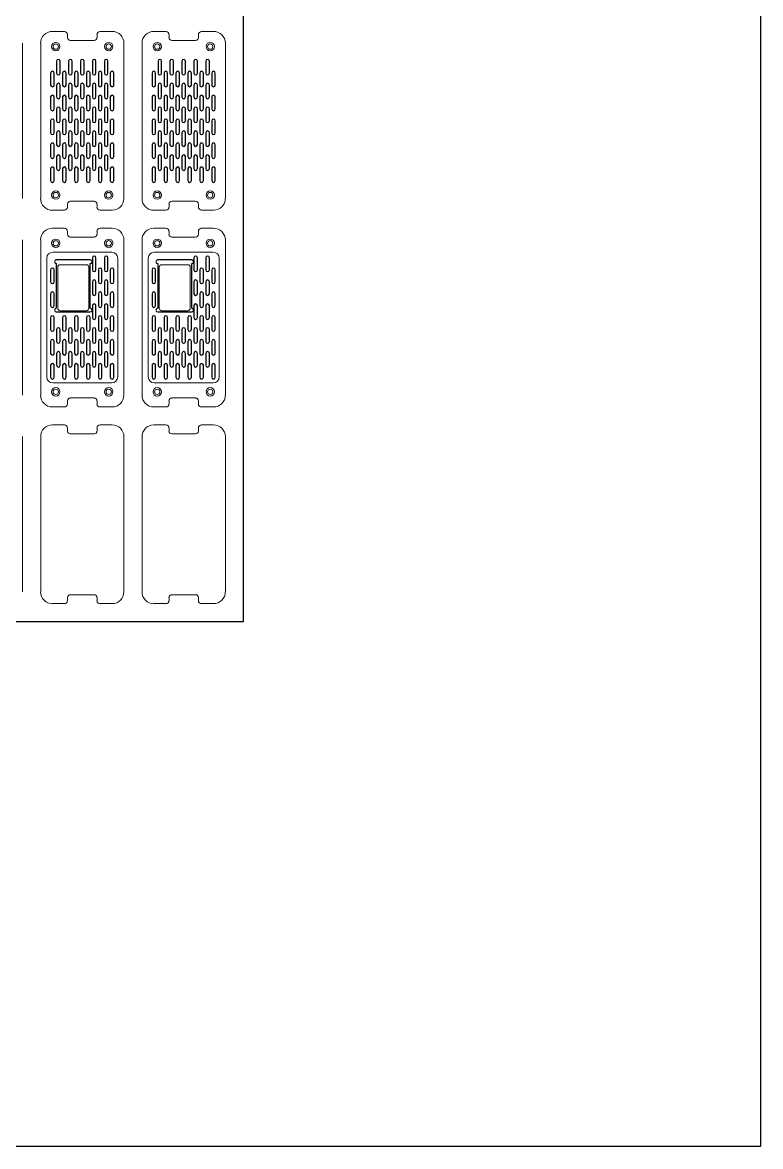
# Model space of a CAD drawing. Header units: millimetres. Extents: x -5 to 21766, y 503 to 12067.
# Drawn here: x 1597 to 2834, y 503 to 2385 of the extents above; entities that cross this region are included whole.
import ezdxf

# ---------------------------------------------------------------- set-up
doc = ezdxf.new("R2010")
doc.units = ezdxf.units.MM
for name, color, linetype in [('CUT THROUGH- Inside Line', 5, 'Continuous'), ('CUT THROUGH- Outside Line', 3, 'Continuous'), ('FILL- 12mm Deep', 4, 'Continuous'), ('FILL- 16mm Deep', 241, 'Continuous'), ('HOLE 14mm Deep', 6, 'Continuous'), ('HOLE- 1mm Deep', 54, 'Continuous'), ('PANEL', 40, 'Continuous')]:
    doc.layers.add(name, color=color, linetype=linetype)

msp = doc.modelspace()

# ---------------------------------------------------------------- linework, layer by layer
msp.add_lwpolyline([(-5.4, 4056.8), (2834.3, 4056.8), (2834.3, 502.6), (-5.4, 502.6)], close=True)
at = {"layer": 'CUT THROUGH- Inside Line', "linetype": 'Continuous', "lineweight": 15}
for p, q in [((1660.5, 1979.6), (1704.5, 1979.6)), ((1830.5, 1979.6), (1874.5, 1979.6)), ((1656.5, 1906.6), (1656.5, 1975.6)), ((1708.5, 1975.6), (1708.5, 1906.6)), ((1826.5, 1906.6), (1826.5, 1975.6)), ((1878.5, 1975.6), (1878.5, 1906.6)), ((1704.5, 1902.6), (1660.5, 1902.6)), ((1874.5, 1902.6), (1830.5, 1902.6))]:
    msp.add_line(p, q, dxfattribs=at)
at = {"layer": 'CUT THROUGH- Inside Line'}
for points in [[(1654.5, 2300.6, 1), (1660.5, 2300.6), (1660.5, 2320.6, 1), (1654.5, 2320.6)], [(1674.5, 2300.6, 1), (1680.5, 2300.6), (1680.5, 2320.6, 1), (1674.5, 2320.6)], [(1694.5, 2300.6, 1), (1700.5, 2300.6), (1700.5, 2320.6, 1), (1694.5, 2320.6)], [(1714.5, 2300.6, 1), (1720.5, 2300.6), (1720.5, 2320.6, 1), (1714.5, 2320.6)], [(1734.5, 2300.6, 1), (1740.5, 2300.6), (1740.5, 2320.6, 1), (1734.5, 2320.6)], [(1824.5, 2300.6, 1), (1830.5, 2300.6), (1830.5, 2320.6, 1), (1824.5, 2320.6)], [(1844.5, 2300.6, 1), (1850.5, 2300.6), (1850.5, 2320.6, 1), (1844.5, 2320.6)], [(1864.5, 2300.6, 1), (1870.5, 2300.6), (1870.5, 2320.6, 1), (1864.5, 2320.6)], [(1884.5, 2300.6, 1), (1890.5, 2300.6), (1890.5, 2320.6, 1), (1884.5, 2320.6)], [(1904.5, 2300.6, 1), (1910.5, 2300.6), (1910.5, 2320.6, 1), (1904.5, 2320.6)], [(1644.5, 2280.6, 1), (1650.5, 2280.6), (1650.5, 2300.6, 1), (1644.5, 2300.6)], [(1664.5, 2280.6, 1), (1670.5, 2280.6), (1670.5, 2300.6, 1), (1664.5, 2300.6)], [(1684.5, 2280.6, 1), (1690.5, 2280.6), (1690.5, 2300.6, 1), (1684.5, 2300.6)], [(1704.5, 2280.6, 1), (1710.5, 2280.6), (1710.5, 2300.6, 1), (1704.5, 2300.6)], [(1724.5, 2280.6, 1), (1730.5, 2280.6), (1730.5, 2300.6, 1), (1724.5, 2300.6)], [(1744.5, 2280.6, 1), (1750.5, 2280.6), (1750.5, 2300.6, 1), (1744.5, 2300.6)], [(1814.5, 2280.6, 1), (1820.5, 2280.6), (1820.5, 2300.6, 1), (1814.5, 2300.6)], [(1834.5, 2280.6, 1), (1840.5, 2280.6), (1840.5, 2300.6, 1), (1834.5, 2300.6)], [(1854.5, 2280.6, 1), (1860.5, 2280.6), (1860.5, 2300.6, 1), (1854.5, 2300.6)], [(1874.5, 2280.6, 1), (1880.5, 2280.6), (1880.5, 2300.6, 1), (1874.5, 2300.6)], [(1894.5, 2280.6, 1), (1900.5, 2280.6), (1900.5, 2300.6, 1), (1894.5, 2300.6)], [(1914.5, 2280.6, 1), (1920.5, 2280.6), (1920.5, 2300.6, 1), (1914.5, 2300.6)], [(1654.5, 2260.6, 1), (1660.5, 2260.6), (1660.5, 2280.6, 1), (1654.5, 2280.6)], [(1674.5, 2260.6, 1), (1680.5, 2260.6), (1680.5, 2280.6, 1), (1674.5, 2280.6)], [(1694.5, 2260.6, 1), (1700.5, 2260.6), (1700.5, 2280.6, 1), (1694.5, 2280.6)], [(1714.5, 2260.6, 1), (1720.5, 2260.6), (1720.5, 2280.6, 1), (1714.5, 2280.6)], [(1734.5, 2260.6, 1), (1740.5, 2260.6), (1740.5, 2280.6, 1), (1734.5, 2280.6)], [(1824.5, 2260.6, 1), (1830.5, 2260.6), (1830.5, 2280.6, 1), (1824.5, 2280.6)], [(1844.5, 2260.6, 1), (1850.5, 2260.6), (1850.5, 2280.6, 1), (1844.5, 2280.6)], [(1864.5, 2260.6, 1), (1870.5, 2260.6), (1870.5, 2280.6, 1), (1864.5, 2280.6)], [(1884.5, 2260.6, 1), (1890.5, 2260.6), (1890.5, 2280.6, 1), (1884.5, 2280.6)], [(1904.5, 2260.6, 1), (1910.5, 2260.6), (1910.5, 2280.6, 1), (1904.5, 2280.6)], [(1644.5, 2240.6, 1), (1650.5, 2240.6), (1650.5, 2260.6, 1), (1644.5, 2260.6)], [(1664.5, 2240.6, 1), (1670.5, 2240.6), (1670.5, 2260.6, 1), (1664.5, 2260.6)], [(1684.5, 2240.6, 1), (1690.5, 2240.6), (1690.5, 2260.6, 1), (1684.5, 2260.6)], [(1704.5, 2240.6, 1), (1710.5, 2240.6), (1710.5, 2260.6, 1), (1704.5, 2260.6)], [(1724.5, 2240.6, 1), (1730.5, 2240.6), (1730.5, 2260.6, 1), (1724.5, 2260.6)], [(1744.5, 2240.6, 1), (1750.5, 2240.6), (1750.5, 2260.6, 1), (1744.5, 2260.6)], [(1814.5, 2240.6, 1), (1820.5, 2240.6), (1820.5, 2260.6, 1), (1814.5, 2260.6)], [(1834.5, 2240.6, 1), (1840.5, 2240.6), (1840.5, 2260.6, 1), (1834.5, 2260.6)], [(1854.5, 2240.6, 1), (1860.5, 2240.6), (1860.5, 2260.6, 1), (1854.5, 2260.6)], [(1874.5, 2240.6, 1), (1880.5, 2240.6), (1880.5, 2260.6, 1), (1874.5, 2260.6)], [(1894.5, 2240.6, 1), (1900.5, 2240.6), (1900.5, 2260.6, 1), (1894.5, 2260.6)], [(1914.5, 2240.6, 1), (1920.5, 2240.6), (1920.5, 2260.6, 1), (1914.5, 2260.6)], [(1654.5, 2220.6, 1), (1660.5, 2220.6), (1660.5, 2240.6, 1), (1654.5, 2240.6)], [(1674.5, 2220.6, 1), (1680.5, 2220.6), (1680.5, 2240.6, 1), (1674.5, 2240.6)], [(1694.5, 2220.6, 1), (1700.5, 2220.6), (1700.5, 2240.6, 1), (1694.5, 2240.6)], [(1714.5, 2220.6, 1), (1720.5, 2220.6), (1720.5, 2240.6, 1), (1714.5, 2240.6)], [(1734.5, 2220.6, 1), (1740.5, 2220.6), (1740.5, 2240.6, 1), (1734.5, 2240.6)], [(1824.5, 2220.6, 1), (1830.5, 2220.6), (1830.5, 2240.6, 1), (1824.5, 2240.6)], [(1844.5, 2220.6, 1), (1850.5, 2220.6), (1850.5, 2240.6, 1), (1844.5, 2240.6)], [(1864.5, 2220.6, 1), (1870.5, 2220.6), (1870.5, 2240.6, 1), (1864.5, 2240.6)], [(1884.5, 2220.6, 1), (1890.5, 2220.6), (1890.5, 2240.6, 1), (1884.5, 2240.6)], [(1904.5, 2220.6, 1), (1910.5, 2220.6), (1910.5, 2240.6, 1), (1904.5, 2240.6)], [(1644.5, 2200.6, 1), (1650.5, 2200.6), (1650.5, 2220.6, 1), (1644.5, 2220.6)], [(1664.5, 2200.6, 1), (1670.5, 2200.6), (1670.5, 2220.6, 1), (1664.5, 2220.6)], [(1684.5, 2200.6, 1), (1690.5, 2200.6), (1690.5, 2220.6, 1), (1684.5, 2220.6)], [(1704.5, 2200.6, 1), (1710.5, 2200.6), (1710.5, 2220.6, 1), (1704.5, 2220.6)], [(1724.5, 2200.6, 1), (1730.5, 2200.6), (1730.5, 2220.6, 1), (1724.5, 2220.6)], [(1744.5, 2200.6, 1), (1750.5, 2200.6), (1750.5, 2220.6, 1), (1744.5, 2220.6)], [(1814.5, 2200.6, 1), (1820.5, 2200.6), (1820.5, 2220.6, 1), (1814.5, 2220.6)], [(1834.5, 2200.6, 1), (1840.5, 2200.6), (1840.5, 2220.6, 1), (1834.5, 2220.6)], [(1854.5, 2200.6, 1), (1860.5, 2200.6), (1860.5, 2220.6, 1), (1854.5, 2220.6)], [(1874.5, 2200.6, 1), (1880.5, 2200.6), (1880.5, 2220.6, 1), (1874.5, 2220.6)], [(1894.5, 2200.6, 1), (1900.5, 2200.6), (1900.5, 2220.6, 1), (1894.5, 2220.6)], [(1914.5, 2200.6, 1), (1920.5, 2200.6), (1920.5, 2220.6, 1), (1914.5, 2220.6)], [(1654.5, 2180.6, 1), (1660.5, 2180.6), (1660.5, 2200.6, 1), (1654.5, 2200.6)], [(1674.5, 2180.6, 1), (1680.5, 2180.6), (1680.5, 2200.6, 1), (1674.5, 2200.6)], [(1694.5, 2180.6, 1), (1700.5, 2180.6), (1700.5, 2200.6, 1), (1694.5, 2200.6)], [(1714.5, 2180.6, 1), (1720.5, 2180.6), (1720.5, 2200.6, 1), (1714.5, 2200.6)], [(1734.5, 2180.6, 1), (1740.5, 2180.6), (1740.5, 2200.6, 1), (1734.5, 2200.6)], [(1824.5, 2180.6, 1), (1830.5, 2180.6), (1830.5, 2200.6, 1), (1824.5, 2200.6)], [(1844.5, 2180.6, 1), (1850.5, 2180.6), (1850.5, 2200.6, 1), (1844.5, 2200.6)], [(1864.5, 2180.6, 1), (1870.5, 2180.6), (1870.5, 2200.6, 1), (1864.5, 2200.6)], [(1884.5, 2180.6, 1), (1890.5, 2180.6), (1890.5, 2200.6, 1), (1884.5, 2200.6)], [(1904.5, 2180.6, 1), (1910.5, 2180.6), (1910.5, 2200.6, 1), (1904.5, 2200.6)], [(1644.5, 2160.6, 1), (1650.5, 2160.6), (1650.5, 2180.6, 1), (1644.5, 2180.6)], [(1664.5, 2160.6, 1), (1670.5, 2160.6), (1670.5, 2180.6, 1), (1664.5, 2180.6)], [(1684.5, 2160.6, 1), (1690.5, 2160.6), (1690.5, 2180.6, 1), (1684.5, 2180.6)], [(1704.5, 2160.6, 1), (1710.5, 2160.6), (1710.5, 2180.6, 1), (1704.5, 2180.6)], [(1724.5, 2160.6, 1), (1730.5, 2160.6), (1730.5, 2180.6, 1), (1724.5, 2180.6)], [(1744.5, 2160.6, 1), (1750.5, 2160.6), (1750.5, 2180.6, 1), (1744.5, 2180.6)], [(1814.5, 2160.6, 1), (1820.5, 2160.6), (1820.5, 2180.6, 1), (1814.5, 2180.6)], [(1834.5, 2160.6, 1), (1840.5, 2160.6), (1840.5, 2180.6, 1), (1834.5, 2180.6)], [(1854.5, 2160.6, 1), (1860.5, 2160.6), (1860.5, 2180.6, 1), (1854.5, 2180.6)], [(1874.5, 2160.6, 1), (1880.5, 2160.6), (1880.5, 2180.6, 1), (1874.5, 2180.6)], [(1894.5, 2160.6, 1), (1900.5, 2160.6), (1900.5, 2180.6, 1), (1894.5, 2180.6)], [(1914.5, 2160.6, 1), (1920.5, 2160.6), (1920.5, 2180.6, 1), (1914.5, 2180.6)], [(1654.5, 2140.6, 1), (1660.5, 2140.6), (1660.5, 2160.6, 1), (1654.5, 2160.6)], [(1674.5, 2140.6, 1), (1680.5, 2140.6), (1680.5, 2160.6, 1), (1674.5, 2160.6)], [(1694.5, 2140.6, 1), (1700.5, 2140.6), (1700.5, 2160.6, 1), (1694.5, 2160.6)], [(1714.5, 2140.6, 1), (1720.5, 2140.6), (1720.5, 2160.6, 1), (1714.5, 2160.6)], [(1734.5, 2140.6, 1), (1740.5, 2140.6), (1740.5, 2160.6, 1), (1734.5, 2160.6)], [(1824.5, 2140.6, 1), (1830.5, 2140.6), (1830.5, 2160.6, 1), (1824.5, 2160.6)], [(1844.5, 2140.6, 1), (1850.5, 2140.6), (1850.5, 2160.6, 1), (1844.5, 2160.6)], [(1864.5, 2140.6, 1), (1870.5, 2140.6), (1870.5, 2160.6, 1), (1864.5, 2160.6)], [(1884.5, 2140.6, 1), (1890.5, 2140.6), (1890.5, 2160.6, 1), (1884.5, 2160.6)], [(1904.5, 2140.6, 1), (1910.5, 2140.6), (1910.5, 2160.6, 1), (1904.5, 2160.6)], [(1644.5, 2120.6, 1), (1650.5, 2120.6), (1650.5, 2140.6, 1), (1644.5, 2140.6)], [(1664.5, 2120.6, 1), (1670.5, 2120.6), (1670.5, 2140.6, 1), (1664.5, 2140.6)], [(1684.5, 2120.6, 1), (1690.5, 2120.6), (1690.5, 2140.6, 1), (1684.5, 2140.6)], [(1704.5, 2120.6, 1), (1710.5, 2120.6), (1710.5, 2140.6, 1), (1704.5, 2140.6)], [(1724.5, 2120.6, 1), (1730.5, 2120.6), (1730.5, 2140.6, 1), (1724.5, 2140.6)], [(1744.5, 2120.6, 1), (1750.5, 2120.6), (1750.5, 2140.6, 1), (1744.5, 2140.6)], [(1814.5, 2120.6, 1), (1820.5, 2120.6), (1820.5, 2140.6, 1), (1814.5, 2140.6)], [(1834.5, 2120.6, 1), (1840.5, 2120.6), (1840.5, 2140.6, 1), (1834.5, 2140.6)], [(1854.5, 2120.6, 1), (1860.5, 2120.6), (1860.5, 2140.6, 1), (1854.5, 2140.6)], [(1874.5, 2120.6, 1), (1880.5, 2120.6), (1880.5, 2140.6, 1), (1874.5, 2140.6)], [(1894.5, 2120.6, 1), (1900.5, 2120.6), (1900.5, 2140.6, 1), (1894.5, 2140.6)], [(1914.5, 2120.6, 1), (1920.5, 2120.6), (1920.5, 2140.6, 1), (1914.5, 2140.6)], [(1714.5, 1971.1, 1), (1720.5, 1971.1), (1720.5, 1991.1, 1), (1714.5, 1991.1)], [(1734.5, 1971.1, 1), (1740.5, 1971.1), (1740.5, 1991.1, 1), (1734.5, 1991.1)], [(1884.5, 1971.1, 1), (1890.5, 1971.1), (1890.5, 1991.1, 1), (1884.5, 1991.1)], [(1904.5, 1971.1, 1), (1910.5, 1971.1), (1910.5, 1991.1, 1), (1904.5, 1991.1)], [(1644.5, 1951.1, 1), (1650.5, 1951.1), (1650.5, 1971.1, 1), (1644.5, 1971.1)], [(1724.5, 1951.1, 1), (1730.5, 1951.1), (1730.5, 1971.1, 1), (1724.5, 1971.1)], [(1744.5, 1951.1, 1), (1750.5, 1951.1), (1750.5, 1971.1, 1), (1744.5, 1971.1)], [(1814.5, 1951.1, 1), (1820.5, 1951.1), (1820.5, 1971.1, 1), (1814.5, 1971.1)], [(1894.5, 1951.1, 1), (1900.5, 1951.1), (1900.5, 1971.1, 1), (1894.5, 1971.1)], [(1914.5, 1951.1, 1), (1920.5, 1951.1), (1920.5, 1971.1, 1), (1914.5, 1971.1)], [(1714.5, 1931.1, 1), (1720.5, 1931.1), (1720.5, 1951.1, 1), (1714.5, 1951.1)], [(1734.5, 1931.1, 1), (1740.5, 1931.1), (1740.5, 1951.1, 1), (1734.5, 1951.1)], [(1884.5, 1931.1, 1), (1890.5, 1931.1), (1890.5, 1951.1, 1), (1884.5, 1951.1)], [(1904.5, 1931.1, 1), (1910.5, 1931.1), (1910.5, 1951.1, 1), (1904.5, 1951.1)], [(1644.5, 1911.1, 1), (1650.5, 1911.1), (1650.5, 1931.1, 1), (1644.5, 1931.1)], [(1724.5, 1911.1, 1), (1730.5, 1911.1), (1730.5, 1931.1, 1), (1724.5, 1931.1)], [(1744.5, 1911.1, 1), (1750.5, 1911.1), (1750.5, 1931.1, 1), (1744.5, 1931.1)], [(1814.5, 1911.1, 1), (1820.5, 1911.1), (1820.5, 1931.1, 1), (1814.5, 1931.1)], [(1894.5, 1911.1, 1), (1900.5, 1911.1), (1900.5, 1931.1, 1), (1894.5, 1931.1)], [(1914.5, 1911.1, 1), (1920.5, 1911.1), (1920.5, 1931.1, 1), (1914.5, 1931.1)], [(1714.5, 1891.1, 1), (1720.5, 1891.1), (1720.5, 1911.1, 1), (1714.5, 1911.1)], [(1734.5, 1891.1, 1), (1740.5, 1891.1), (1740.5, 1911.1, 1), (1734.5, 1911.1)], [(1884.5, 1891.1, 1), (1890.5, 1891.1), (1890.5, 1911.1, 1), (1884.5, 1911.1)], [(1904.5, 1891.1, 1), (1910.5, 1891.1), (1910.5, 1911.1, 1), (1904.5, 1911.1)], [(1644.5, 1871.1, 1), (1650.5, 1871.1), (1650.5, 1891.1, 1), (1644.5, 1891.1)], [(1664.5, 1871.1, 1), (1670.5, 1871.1), (1670.5, 1891.1, 1), (1664.5, 1891.1)], [(1684.5, 1871.1, 1), (1690.5, 1871.1), (1690.5, 1891.1, 1), (1684.5, 1891.1)], [(1704.5, 1871.1, 1), (1710.5, 1871.1), (1710.5, 1891.1, 1), (1704.5, 1891.1)], [(1724.5, 1871.1, 1), (1730.5, 1871.1), (1730.5, 1891.1, 1), (1724.5, 1891.1)], [(1744.5, 1871.1, 1), (1750.5, 1871.1), (1750.5, 1891.1, 1), (1744.5, 1891.1)], [(1814.5, 1871.1, 1), (1820.5, 1871.1), (1820.5, 1891.1, 1), (1814.5, 1891.1)], [(1834.5, 1871.1, 1), (1840.5, 1871.1), (1840.5, 1891.1, 1), (1834.5, 1891.1)], [(1854.5, 1871.1, 1), (1860.5, 1871.1), (1860.5, 1891.1, 1), (1854.5, 1891.1)], [(1874.5, 1871.1, 1), (1880.5, 1871.1), (1880.5, 1891.1, 1), (1874.5, 1891.1)], [(1894.5, 1871.1, 1), (1900.5, 1871.1), (1900.5, 1891.1, 1), (1894.5, 1891.1)], [(1914.5, 1871.1, 1), (1920.5, 1871.1), (1920.5, 1891.1, 1), (1914.5, 1891.1)], [(1654.5, 1851.1, 1), (1660.5, 1851.1), (1660.5, 1871.1, 1), (1654.5, 1871.1)], [(1674.5, 1851.1, 1), (1680.5, 1851.1), (1680.5, 1871.1, 1), (1674.5, 1871.1)], [(1694.5, 1851.1, 1), (1700.5, 1851.1), (1700.5, 1871.1, 1), (1694.5, 1871.1)], [(1714.5, 1851.1, 1), (1720.5, 1851.1), (1720.5, 1871.1, 1), (1714.5, 1871.1)], [(1734.5, 1851.1, 1), (1740.5, 1851.1), (1740.5, 1871.1, 1), (1734.5, 1871.1)], [(1824.5, 1851.1, 1), (1830.5, 1851.1), (1830.5, 1871.1, 1), (1824.5, 1871.1)], [(1844.5, 1851.1, 1), (1850.5, 1851.1), (1850.5, 1871.1, 1), (1844.5, 1871.1)], [(1864.5, 1851.1, 1), (1870.5, 1851.1), (1870.5, 1871.1, 1), (1864.5, 1871.1)], [(1884.5, 1851.1, 1), (1890.5, 1851.1), (1890.5, 1871.1, 1), (1884.5, 1871.1)], [(1904.5, 1851.1, 1), (1910.5, 1851.1), (1910.5, 1871.1, 1), (1904.5, 1871.1)], [(1644.5, 1831.1, 1), (1650.5, 1831.1), (1650.5, 1851.1, 1), (1644.5, 1851.1)], [(1664.5, 1831.1, 1), (1670.5, 1831.1), (1670.5, 1851.1, 1), (1664.5, 1851.1)], [(1684.5, 1831.1, 1), (1690.5, 1831.1), (1690.5, 1851.1, 1), (1684.5, 1851.1)], [(1704.5, 1831.1, 1), (1710.5, 1831.1), (1710.5, 1851.1, 1), (1704.5, 1851.1)], [(1724.5, 1831.1, 1), (1730.5, 1831.1), (1730.5, 1851.1, 1), (1724.5, 1851.1)], [(1744.5, 1831.1, 1), (1750.5, 1831.1), (1750.5, 1851.1, 1), (1744.5, 1851.1)], [(1814.5, 1831.1, 1), (1820.5, 1831.1), (1820.5, 1851.1, 1), (1814.5, 1851.1)], [(1834.5, 1831.1, 1), (1840.5, 1831.1), (1840.5, 1851.1, 1), (1834.5, 1851.1)], [(1854.5, 1831.1, 1), (1860.5, 1831.1), (1860.5, 1851.1, 1), (1854.5, 1851.1)], [(1874.5, 1831.1, 1), (1880.5, 1831.1), (1880.5, 1851.1, 1), (1874.5, 1851.1)], [(1894.5, 1831.1, 1), (1900.5, 1831.1), (1900.5, 1851.1, 1), (1894.5, 1851.1)], [(1914.5, 1831.1, 1), (1920.5, 1831.1), (1920.5, 1851.1, 1), (1914.5, 1851.1)], [(1654.5, 1811.1, 1), (1660.5, 1811.1), (1660.5, 1831.1, 1), (1654.5, 1831.1)], [(1674.5, 1811.1, 1), (1680.5, 1811.1), (1680.5, 1831.1, 1), (1674.5, 1831.1)], [(1694.5, 1811.1, 1), (1700.5, 1811.1), (1700.5, 1831.1, 1), (1694.5, 1831.1)], [(1714.5, 1811.1, 1), (1720.5, 1811.1), (1720.5, 1831.1, 1), (1714.5, 1831.1)], [(1734.5, 1811.1, 1), (1740.5, 1811.1), (1740.5, 1831.1, 1), (1734.5, 1831.1)], [(1824.5, 1811.1, 1), (1830.5, 1811.1), (1830.5, 1831.1, 1), (1824.5, 1831.1)], [(1844.5, 1811.1, 1), (1850.5, 1811.1), (1850.5, 1831.1, 1), (1844.5, 1831.1)], [(1864.5, 1811.1, 1), (1870.5, 1811.1), (1870.5, 1831.1, 1), (1864.5, 1831.1)], [(1884.5, 1811.1, 1), (1890.5, 1811.1), (1890.5, 1831.1, 1), (1884.5, 1831.1)], [(1904.5, 1811.1, 1), (1910.5, 1811.1), (1910.5, 1831.1, 1), (1904.5, 1831.1)], [(1644.5, 1791.1, 1), (1650.5, 1791.1), (1650.5, 1811.1, 1), (1644.5, 1811.1)], [(1664.5, 1791.1, 1), (1670.5, 1791.1), (1670.5, 1811.1, 1), (1664.5, 1811.1)], [(1684.5, 1791.1, 1), (1690.5, 1791.1), (1690.5, 1811.1, 1), (1684.5, 1811.1)], [(1704.5, 1791.1, 1), (1710.5, 1791.1), (1710.5, 1811.1, 1), (1704.5, 1811.1)], [(1724.5, 1791.1, 1), (1730.5, 1791.1), (1730.5, 1811.1, 1), (1724.5, 1811.1)], [(1744.5, 1791.1, 1), (1750.5, 1791.1), (1750.5, 1811.1, 1), (1744.5, 1811.1)], [(1814.5, 1791.1, 1), (1820.5, 1791.1), (1820.5, 1811.1, 1), (1814.5, 1811.1)], [(1834.5, 1791.1, 1), (1840.5, 1791.1), (1840.5, 1811.1, 1), (1834.5, 1811.1)], [(1854.5, 1791.1, 1), (1860.5, 1791.1), (1860.5, 1811.1, 1), (1854.5, 1811.1)], [(1874.5, 1791.1, 1), (1880.5, 1791.1), (1880.5, 1811.1, 1), (1874.5, 1811.1)], [(1894.5, 1791.1, 1), (1900.5, 1791.1), (1900.5, 1811.1, 1), (1894.5, 1811.1)], [(1914.5, 1791.1, 1), (1920.5, 1791.1), (1920.5, 1811.1, 1), (1914.5, 1811.1)]]:
    msp.add_lwpolyline(points, format="xyb", close=True, dxfattribs=at)
at = {"layer": 'CUT THROUGH- Inside Line', "linetype": 'Continuous', "lineweight": 15}
for centre, start, end in [((1660.5, 1975.6), 90, 180), ((1704.5, 1975.6), 0, 90), ((1830.5, 1975.6), 90, 180), ((1874.5, 1975.6), 0, 90), ((1660.5, 1906.6), 180, 270), ((1704.5, 1906.6), 270, 0), ((1830.5, 1906.6), 180, 270), ((1874.5, 1906.6), 270, 0)]:
    msp.add_arc(centre, 4, start, end, dxfattribs=at)
at = {"layer": 'CUT THROUGH- Outside Line', "linetype": 'Continuous', "lineweight": 15}
for p, q in [((1667.5, 2370.4), (1647.5, 2370.4)), ((1672.9, 2365), (1672.9, 2360)), ((1677.5, 2355.4), (1717.5, 2355.4)), ((1722.2, 2360), (1722.2, 2365)), ((1747.5, 2370.4), (1727.5, 2370.4)), ((1837.5, 2370.4), (1817.5, 2370.4)), ((1842.9, 2365), (1842.9, 2360)), ((1847.5, 2355.4), (1887.5, 2355.4)), ((1892.2, 2360), (1892.2, 2365)), ((1917.5, 2370.4), (1897.5, 2370.4)), ((1597.3, 2350.6), (1597.3, 2090.6)), ((1627.8, 2090.6), (1627.8, 2350.6)), ((1767.3, 2350.6), (1767.3, 2090.6)), ((1797.8, 2090.6), (1797.8, 2350.6)), ((1937.3, 2350.6), (1937.3, 2090.6)), ((1672.9, 2081.2), (1672.9, 2076.2)), ((1717.5, 2085.9), (1677.5, 2085.9)), ((1722.2, 2076.2), (1722.2, 2081.2)), ((1842.9, 2081.2), (1842.9, 2076.2)), ((1887.5, 2085.9), (1847.5, 2085.9)), ((1892.2, 2076.2), (1892.2, 2081.2)), ((1647.5, 2070.9), (1667.5, 2070.9)), ((1747.5, 2070.9), (1727.5, 2070.9)), ((1817.5, 2070.9), (1837.5, 2070.9)), ((1917.5, 2070.9), (1897.5, 2070.9)), ((1667.5, 2040.9), (1647.5, 2040.9)), ((1672.9, 2035.5), (1672.9, 2030.5)), ((1722.2, 2030.5), (1722.2, 2035.5)), ((1727.5, 2040.9), (1747.5, 2040.9)), ((1837.5, 2040.9), (1817.5, 2040.9)), ((1842.9, 2035.5), (1842.9, 2030.5)), ((1892.2, 2030.5), (1892.2, 2035.5)), ((1897.5, 2040.9), (1917.5, 2040.9)), ((1597.3, 2021.1), (1597.3, 1761.1)), ((1627.8, 1761.1), (1627.8, 2021.1)), ((1677.5, 2025.9), (1717.5, 2025.9)), ((1767.3, 2021.1), (1767.3, 1761.1)), ((1797.8, 1761.1), (1797.8, 2021.1)), ((1847.5, 2025.9), (1887.5, 2025.9)), ((1937.3, 2021.1), (1937.3, 1761.1)), ((1672.9, 1751.7), (1672.9, 1746.7)), ((1717.5, 1756.4), (1677.5, 1756.4)), ((1722.2, 1746.7), (1722.2, 1751.7)), ((1842.9, 1751.7), (1842.9, 1746.7)), ((1887.5, 1756.4), (1847.5, 1756.4)), ((1892.2, 1746.7), (1892.2, 1751.7)), ((1667.5, 1741.4), (1647.5, 1741.4)), ((1747.5, 1741.4), (1727.5, 1741.4)), ((1837.5, 1741.4), (1817.5, 1741.4)), ((1917.5, 1741.4), (1897.5, 1741.4)), ((1672.9, 1706), (1672.9, 1701)), ((1677.5, 1696.4), (1717.5, 1696.4)), ((1722.2, 1701), (1722.2, 1706)), ((1727.5, 1711.4), (1747.5, 1711.4)), ((1842.9, 1706), (1842.9, 1701)), ((1847.5, 1696.4), (1887.5, 1696.4)), ((1892.2, 1701), (1892.2, 1706)), ((1897.5, 1711.4), (1917.5, 1711.4)), ((1597.3, 1691.6), (1597.3, 1431.6)), ((1627.8, 1431.6), (1627.8, 1691.6)), ((1767.3, 1691.6), (1767.3, 1431.6)), ((1797.8, 1431.6), (1797.8, 1691.6)), ((1937.3, 1691.6), (1937.3, 1431.6)), ((1672.9, 1422.2), (1672.9, 1417.2)), ((1717.5, 1426.9), (1677.5, 1426.9)), ((1722.2, 1417.2), (1722.2, 1422.2)), ((1842.9, 1422.2), (1842.9, 1417.2)), ((1887.5, 1426.9), (1847.5, 1426.9)), ((1892.2, 1417.2), (1892.2, 1422.2)), ((1667.5, 1411.9), (1647.5, 1411.9)), ((1747.5, 1411.9), (1727.5, 1411.9)), ((1837.5, 1411.9), (1817.5, 1411.9)), ((1917.5, 1411.9), (1897.5, 1411.9))]:
    msp.add_line(p, q, dxfattribs=at)
for points in [[(1627.8, 1691.6, -0.414214), (1647.5, 1711.4), (1667.5, 1711.4)], [(1797.8, 1691.6, -0.414214), (1817.5, 1711.4), (1837.5, 1711.4)]]:
    msp.add_lwpolyline(points, format="xyb", dxfattribs=at)
for centre, radius, start, end in [((1647.5, 2350.6), 19.8, 90, 180), ((1667.5, 2365), 5.35, 0, 90), ((1677.5, 2360), 4.65, 180, 270), ((1717.5, 2360), 4.65, 270, 0), ((1727.5, 2365), 5.35, 90, 180), ((1747.5, 2350.6), 19.8, 0, 90), ((1817.5, 2350.6), 19.8, 90, 180), ((1837.5, 2365), 5.35, 0, 90), ((1847.5, 2360), 4.65, 180, 270), ((1887.5, 2360), 4.65, 270, 0), ((1897.5, 2365), 5.35, 90, 180), ((1917.5, 2350.6), 19.8, 0, 90), ((1647.5, 2090.6), 19.8, 180, 270), ((1747.5, 2090.6), 19.7, 270, 0), ((1817.5, 2090.6), 19.8, 180, 270), ((1917.5, 2090.6), 19.7, 270, 0), ((1667.5, 2076.2), 5.35, 270, 0), ((1677.5, 2081.2), 4.65, 90, 180), ((1717.5, 2081.2), 4.65, 0, 90), ((1727.5, 2076.2), 5.35, 180, 270), ((1837.5, 2076.2), 5.35, 270, 0), ((1847.5, 2081.2), 4.65, 90, 180), ((1887.5, 2081.2), 4.65, 0, 90), ((1897.5, 2076.2), 5.35, 180, 270), ((1647.5, 2021.1), 19.8, 90, 180), ((1667.5, 2035.5), 5.35, 0, 90), ((1727.5, 2035.5), 5.35, 90, 180), ((1747.5, 2021.1), 19.8, 0, 90), ((1817.5, 2021.1), 19.8, 90, 180), ((1837.5, 2035.5), 5.35, 0, 90), ((1897.5, 2035.5), 5.35, 90, 180), ((1917.5, 2021.1), 19.8, 0, 90), ((1677.5, 2030.5), 4.65, 180, 270), ((1717.5, 2030.5), 4.65, 270, 0), ((1847.5, 2030.5), 4.65, 180, 270), ((1887.5, 2030.5), 4.65, 270, 0), ((1647.5, 1761.1), 19.8, 180, 270), ((1677.5, 1751.7), 4.65, 90, 180), ((1717.5, 1751.7), 4.65, 0, 90), ((1747.5, 1761.1), 19.7, 270, 0), ((1817.5, 1761.1), 19.8, 180, 270), ((1847.5, 1751.7), 4.65, 90, 180), ((1887.5, 1751.7), 4.65, 0, 90), ((1917.5, 1761.1), 19.7, 270, 0), ((1667.5, 1746.7), 5.35, 270, 0), ((1727.5, 1746.7), 5.35, 180, 270), ((1837.5, 1746.7), 5.35, 270, 0), ((1897.5, 1746.7), 5.35, 180, 270), ((1667.5, 1706), 5.35, 0, 90), ((1677.5, 1701), 4.65, 180, 270), ((1717.5, 1701), 4.65, 270, 0), ((1727.5, 1706), 5.35, 90, 180), ((1747.5, 1691.6), 19.8, 0, 90), ((1837.5, 1706), 5.35, 0, 90), ((1847.5, 1701), 4.65, 180, 270), ((1887.5, 1701), 4.65, 270, 0), ((1897.5, 1706), 5.35, 90, 180), ((1917.5, 1691.6), 19.8, 0, 90), ((1647.5, 1431.6), 19.8, 180, 270), ((1747.5, 1431.6), 19.7, 270, 0), ((1817.5, 1431.6), 19.8, 180, 270), ((1917.5, 1431.6), 19.7, 270, 0), ((1667.5, 1417.2), 5.35, 270, 0), ((1677.5, 1422.2), 4.65, 90, 180), ((1717.5, 1422.2), 4.65, 0, 90), ((1727.5, 1417.2), 5.35, 180, 270), ((1837.5, 1417.2), 5.35, 270, 0), ((1847.5, 1422.2), 4.65, 90, 180), ((1887.5, 1422.2), 4.65, 0, 90), ((1897.5, 1417.2), 5.35, 180, 270)]:
    msp.add_arc(centre, radius, start, end, dxfattribs=at)
at = {"layer": 'FILL- 12mm Deep', "linetype": 'Continuous', "lineweight": 15}
for p, q in [((1746.9, 2000.5), (1648.1, 2000.5)), ((1916.9, 2000.5), (1818.1, 2000.5)), ((1638.1, 1990.5), (1638.1, 1791.7)), ((1756.9, 1791.7), (1756.9, 1990.5)), ((1808.1, 1990.5), (1808.1, 1791.7)), ((1926.9, 1791.7), (1926.9, 1990.5)), ((1648.1, 1781.7), (1746.9, 1781.7)), ((1818.1, 1781.7), (1916.9, 1781.7))]:
    msp.add_line(p, q, dxfattribs=at)
for centre, start, end in [((1648.1, 1990.5), 90, 180), ((1746.9, 1990.5), 0, 90), ((1818.1, 1990.5), 90, 180), ((1916.9, 1990.5), 0, 90), ((1648.1, 1791.7), 180, 270), ((1746.9, 1791.7), 270, 0), ((1818.1, 1791.7), 180, 270), ((1916.9, 1791.7), 270, 0)]:
    msp.add_arc(centre, 10, start, end, dxfattribs=at)
at = {"layer": 'FILL- 16mm Deep'}
for points in [[(1654, 1981.6), (1654, 1906.6, 1), (1654, 1900.6), (1711, 1900.6, 1), (1711, 1906.6), (1711, 1981.6, 1), (1711, 1987.6), (1654, 1987.6, 1)], [(1824, 1981.6), (1824, 1906.6, 1), (1824, 1900.6), (1881, 1900.6, 1), (1881, 1906.6), (1881, 1981.6, 1), (1881, 1987.6), (1824, 1987.6, 1)]]:
    msp.add_lwpolyline(points, format="xyb", close=True, dxfattribs=at)
at = {"layer": 'HOLE 14mm Deep', "linetype": 'Continuous', "lineweight": 15}
for centre in [(1653.1, 2345), (1741.9, 2345), (1823.1, 2345), (1911.9, 2345), (1653.1, 2096.2), (1741.9, 2096.2), (1823.1, 2096.2), (1911.9, 2096.2), (1653.1, 2015.5), (1741.9, 2015.5), (1823.1, 2015.5), (1911.9, 2015.5), (1653.1, 1766.7), (1741.9, 1766.7), (1823.1, 1766.7), (1911.9, 1766.7)]:
    msp.add_circle(centre, 4.5, dxfattribs=at)
at = {"layer": 'HOLE- 1mm Deep', "linetype": 'Continuous', "lineweight": 15}
for centre in [(1653.1, 2345), (1741.9, 2345), (1823.1, 2345), (1911.9, 2345), (1653.1, 2096.2), (1741.9, 2096.2), (1823.1, 2096.2), (1911.9, 2096.2), (1653.1, 2015.5), (1741.9, 2015.5), (1823.1, 2015.5), (1911.9, 2015.5), (1653.1, 1766.7), (1741.9, 1766.7), (1823.1, 1766.7), (1911.9, 1766.7)]:
    msp.add_circle(centre, 7, dxfattribs=at)
at = {"layer": 'PANEL'}
msp.add_lwpolyline([(747.8, 1381.9), (1967.8, 1381.9), (1967.8, 3821.9), (747.8, 3821.9)], close=True, dxfattribs=at)

doc.saveas('drawing.dxf')
